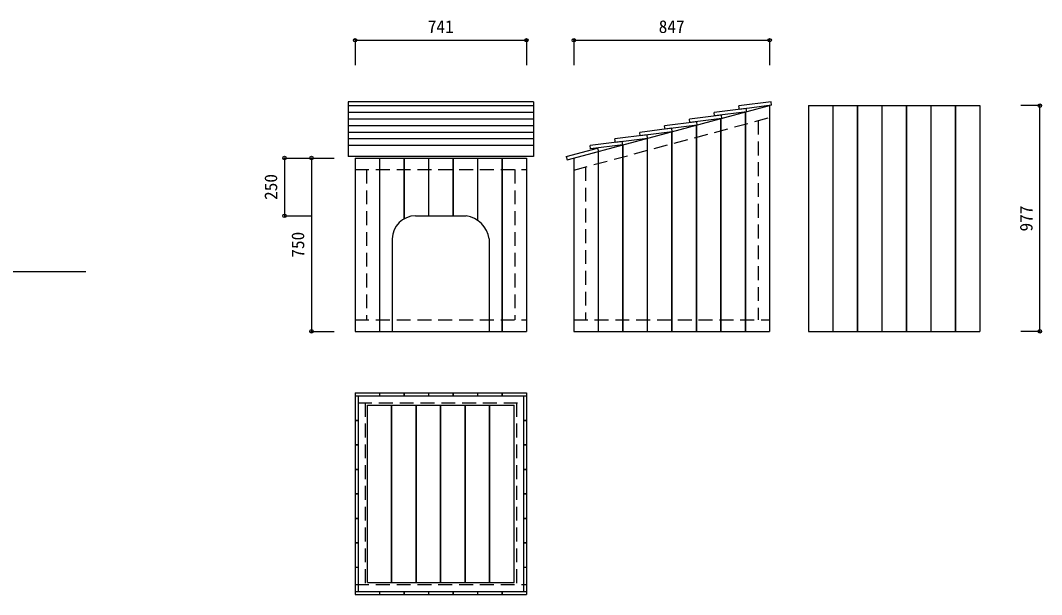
# Model space of a CAD drawing. Units: millimetres at full size, sheet at 1:30. Extents: x -5633 to 5647, y -4119 to 4019.
# Drawn here: x -24 to 4393, y 1534 to 4019 of the extents above; entities that cross this region are included whole.
import ezdxf
from ezdxf.enums import TextEntityAlignment as Align

# ---------------------------------------------------------------- set-up
doc = ezdxf.new("R2010")
doc.units = ezdxf.units.MM
doc.header["$LTSCALE"] = 30
doc.header["$PDMODE"] = 32
doc.header["$PDSIZE"] = 15
doc.linetypes.add('DASHED2', pattern=[3, 2, -1])
for name, color, linetype in [('0-4_根太・大引き', 4, 'DASHED2'), ('0-6_床板等１', 3, 'Continuous'), ('0-A_境界・築造物', 7, 'Continuous'), ('0-C_寸法（境界・築造物）', 7, 'Continuous')]:
    doc.layers.add(name, color=color, linetype=linetype)
doc.styles.add('ＭＳ ゴシック', font='')
doc.styles.get('ＭＳ ゴシック').set_extended_font_data('MS Gothic')

msp = doc.modelspace()

# ---------------------------------------------------------------- linework, layer by layer
at = {"layer": '0-4_根太・大引き'}
for p, q in [((2369.73, 3371.41), (3216.73, 3598.36)), ((3166.73, 3584.97), (3166.73, 2723.17)), ((1423.72, 3373.17), (2164.72, 3373.17)), ((1473.72, 3373.17), (1473.72, 2723.17)), ((2114.72, 3373.17), (2114.72, 2723.17)), ((2419.73, 3384.81), (2419.73, 2723.17)), ((1423.72, 2723.17), (2164.72, 2723.17)), ((2369.73, 2723.17), (3216.73, 2723.17)), ((1436.72, 2363.99), (2151.72, 2363.99)), ((1466.72, 2363.99), (1466.72, 1576.99)), ((2121.72, 2363.99), (2121.72, 1576.99)), ((1423.72, 1576.99), (2164.72, 1576.99))]:
    msp.add_line(p, q, dxfattribs=at)
at = {"layer": '0-6_床板等１'}
for p, q in [((3223.05, 3666.34), (3084.15, 3648.88)), ((3224.92, 3651.45), (3223.05, 3666.34)), ((2194.72, 3648.88), (1393.72, 3648.88)), ((2443.14, 3442.84), (3216.73, 3650.13)), ((3115.77, 3637.73), (2976.87, 3620.28)), ((3111.73, 3621.99), (3111.73, 2673.17)), ((3117.64, 3622.85), (3115.77, 3637.73)), ((3216.73, 3650.13), (3216.73, 2673.17)), ((3384.43, 3650.13), (3384.43, 2673.17)), ((3489.43, 3650.13), (3489.43, 2673.17)), ((3490.43, 3650.13), (3490.43, 2673.17)), ((3595.43, 3650.13), (3595.43, 2673.17)), ((3596.43, 3650.13), (3596.43, 2673.17)), ((3701.43, 3650.13), (3701.43, 2673.17)), ((3702.43, 3650.13), (3702.43, 2673.17)), ((3807.43, 3650.13), (3807.43, 2673.17)), ((3808.43, 3650.13), (3808.43, 2673.17)), ((3913.43, 3650.13), (3913.43, 2673.17)), ((3914.43, 3650.13), (3914.43, 2673.17)), ((4019.43, 3650.13), (4019.43, 2673.17)), ((4020.43, 3650.13), (4020.43, 2673.17)), ((2194.72, 3620.28), (1393.72, 3620.28)), ((2194.72, 3591.68), (1393.72, 3591.68)), ((2901.22, 3580.53), (2762.31, 3563.08)), ((3008.49, 3609.13), (2869.59, 3591.68)), ((2903.09, 3565.65), (2901.22, 3580.53)), ((3004.73, 3593.32), (3004.73, 2673.17)), ((3005.73, 3593.59), (3005.73, 2673.17)), ((3010.37, 3594.25), (3008.49, 3609.13)), ((3110.73, 3621.72), (3110.73, 2673.17)), ((2194.72, 3563.08), (1393.72, 3563.08)), ((2194.72, 3534.48), (1393.72, 3534.48)), ((2793.94, 3551.93), (2655.03, 3534.48)), ((2792.73, 3536.52), (2792.73, 2673.17)), ((2793.73, 3536.78), (2793.73, 2673.17)), ((2795.81, 3537.05), (2793.94, 3551.93)), ((2898.73, 3564.92), (2898.73, 2673.17)), ((2899.73, 3565.19), (2899.73, 2673.17)), ((2194.72, 3505.88), (1393.72, 3505.88)), ((2579.38, 3494.73), (2440.47, 3477.28)), ((2686.66, 3523.33), (2547.75, 3505.88)), ((2581.25, 3479.85), (2579.38, 3494.73)), ((2688.53, 3508.45), (2686.66, 3523.33)), ((2686.73, 3508.11), (2686.73, 2673.17)), ((2687.73, 3508.38), (2687.73, 2673.17)), ((2194.72, 3477.28), (1393.72, 3477.28)), ((2474.73, 3451.31), (2474.73, 2673.17)), ((2475.73, 3451.58), (2475.73, 2673.17)), ((2580.73, 3479.71), (2580.73, 2673.17)), ((2581.73, 3479.98), (2581.73, 2673.17)), ((1423.72, 3423.17), (1423.72, 2673.17)), ((1528.72, 3423.17), (1528.72, 2673.17)), ((1529.72, 3423.17), (1529.72, 2673.17)), ((1634.72, 3423.17), (1634.72, 3159.58)), ((1635.72, 3423.17), (1635.72, 3160.16)), ((1740.72, 3423.17), (1740.72, 3173.17)), ((1741.72, 3423.17), (1741.72, 3173.17)), ((1846.72, 3423.17), (1846.72, 3173.17)), ((1847.72, 3423.17), (1847.72, 3173.17)), ((1952.72, 3423.17), (1952.72, 3154.37)), ((1953.72, 3423.17), (1953.72, 3153.69)), ((2058.72, 3423.17), (2058.72, 2673.17)), ((2059.72, 3423.17), (2059.72, 2673.17)), ((1684.72, 3173.17), (1903.72, 3173.17)), ((1584.72, 3073.17), (1584.72, 2673.17)), ((2003.72, 3073.17), (2003.72, 2673.17)), ((1423.72, 2673.17), (2164.72, 2673.17)), ((3384.43, 2673.17), (4125.43, 2673.17)), ((1423.72, 2406.99), (2164.72, 2406.99)), ((1423.72, 2406.99), (1423.72, 2393.99)), ((1423.72, 2393.99), (2164.72, 2393.99)), ((1436.72, 2393.99), (1436.72, 1546.99)), ((1528.72, 2406.99), (1528.72, 2393.99)), ((1529.72, 2406.99), (1529.72, 2393.99)), ((1634.72, 2406.99), (1634.72, 2393.99)), ((1635.72, 2406.99), (1635.72, 2393.99)), ((1740.72, 2406.99), (1740.72, 2393.99)), ((1741.72, 2406.99), (1741.72, 2393.99)), ((1846.72, 2406.99), (1846.72, 2393.99)), ((1847.72, 2406.99), (1847.72, 2393.99)), ((1952.72, 2406.99), (1952.72, 2393.99)), ((1953.72, 2406.99), (1953.72, 2393.99)), ((2058.72, 2406.99), (2058.72, 2393.99)), ((2059.72, 2406.99), (2059.72, 2393.99)), ((2164.72, 2406.99), (2164.72, 2393.99)), ((2164.72, 2393.99), (2164.72, 1546.99)), ((1476.72, 2353.99), (2111.72, 2353.99)), ((1476.72, 1586.99), (1476.72, 2353.99)), ((1581.72, 1586.99), (1581.72, 2353.99)), ((1582.72, 1586.99), (1582.72, 2353.99)), ((1687.72, 1586.99), (1687.72, 2353.99)), ((1688.72, 1586.99), (1688.72, 2353.99)), ((1793.72, 1586.99), (1793.72, 2353.99)), ((1794.72, 1586.99), (1794.72, 2353.99)), ((1899.72, 1586.99), (1899.72, 2353.99)), ((1900.72, 1586.99), (1900.72, 2353.99)), ((2005.72, 1586.99), (2005.72, 2353.99)), ((2006.72, 1586.99), (2006.72, 2353.99)), ((2111.72, 1586.99), (2111.72, 2353.99)), ((1423.72, 2288.99), (1436.72, 2288.99)), ((1423.72, 2287.99), (1436.72, 2287.99)), ((2151.72, 2288.99), (2164.72, 2288.99)), ((2151.72, 2287.99), (2164.72, 2287.99)), ((1423.72, 2182.99), (1436.72, 2182.99)), ((1423.72, 2181.99), (1436.72, 2181.99)), ((2151.72, 2182.99), (2164.72, 2182.99)), ((2151.72, 2181.99), (2164.72, 2181.99)), ((1423.72, 2076.99), (1436.72, 2076.99)), ((1423.72, 2075.99), (1436.72, 2075.99)), ((2151.72, 2076.99), (2164.72, 2076.99)), ((2151.72, 2075.99), (2164.72, 2075.99)), ((1423.72, 1970.99), (1436.72, 1970.99)), ((1423.72, 1969.99), (1436.72, 1969.99)), ((2151.72, 1970.99), (2164.72, 1970.99)), ((2151.72, 1969.99), (2164.72, 1969.99)), ((1423.72, 1864.99), (1436.72, 1864.99)), ((1423.72, 1863.99), (1436.72, 1863.99)), ((2151.72, 1864.99), (2164.72, 1864.99)), ((2151.72, 1863.99), (2164.72, 1863.99)), ((1423.72, 1758.99), (1436.72, 1758.99)), ((1423.72, 1757.99), (1436.72, 1757.99)), ((2151.72, 1758.99), (2164.72, 1758.99)), ((2151.72, 1757.99), (2164.72, 1757.99)), ((1423.72, 1652.99), (1436.72, 1652.99)), ((1423.72, 1651.99), (1436.72, 1651.99)), ((2151.72, 1652.99), (2164.72, 1652.99)), ((2151.72, 1651.99), (2164.72, 1651.99)), ((1423.72, 1546.99), (2164.72, 1546.99)), ((1423.72, 1546.99), (1423.72, 1533.99)), ((1476.72, 1586.99), (2111.72, 1586.99)), ((1528.72, 1546.99), (1528.72, 1533.99)), ((1529.72, 1546.99), (1529.72, 1533.99)), ((1634.72, 1546.99), (1634.72, 1533.99)), ((1635.72, 1546.99), (1635.72, 1533.99)), ((1740.72, 1546.99), (1740.72, 1533.99)), ((1741.72, 1546.99), (1741.72, 1533.99)), ((1846.72, 1546.99), (1846.72, 1533.99)), ((1847.72, 1546.99), (1847.72, 1533.99)), ((1952.72, 1546.99), (1952.72, 1533.99)), ((1953.72, 1546.99), (1953.72, 1533.99)), ((2058.72, 1546.99), (2058.72, 1533.99)), ((2059.72, 1546.99), (2059.72, 1533.99)), ((2164.72, 1546.99), (2164.72, 1533.99)), ((1423.72, 1533.99), (2164.72, 1533.99))]:
    msp.add_line(p, q, dxfattribs=at)
for points in [[(2194.72, 3666.34), (1393.72, 3666.34), (1393.72, 3429.9)], [(2194.72, 3666.34), (2194.72, 3429.9), (1393.72, 3429.9)], [(3117.64, 3622.85), (2978.74, 3605.39), (2976.87, 3620.28)], [(3224.92, 3651.45), (3086.02, 3634), (3084.15, 3648.88)], [(3384.43, 3650.13), (4125.43, 3650.13), (4125.43, 2673.17)], [(3010.37, 3594.25), (2871.46, 3576.79), (2869.59, 3591.68)], [(2795.81, 3537.05), (2656.9, 3519.59), (2655.03, 3534.48)], [(2903.09, 3565.65), (2764.18, 3548.19), (2762.31, 3563.08)], [(2688.53, 3508.45), (2549.62, 3490.99), (2547.75, 3505.88)], [(2336.87, 3429.9), (2472.1, 3466.13), (2475.98, 3451.64)], [(2336.87, 3429.9), (2340.75, 3415.41), (2475.98, 3451.64)], [(2581.25, 3479.85), (2442.34, 3462.39), (2440.47, 3477.28)], [(1423.72, 3423.17), (2164.72, 3423.17), (2164.72, 2673.17)], [(2369.73, 3423.17), (2369.73, 2673.17), (3216.73, 2673.17)], [(1423.72, 2393.99), (1423.72, 1546.99), (1436.72, 1546.99)], [(2151.72, 2393.99), (2151.72, 1546.99), (2164.72, 1546.99)]]:
    msp.add_lwpolyline(points, dxfattribs=at)
for centre, radius, start, end in [((1685.17, 3072.71), 100.46, 90.26171, 179.73829), ((1887.06, 3056.52), 117.84, 8.12586, 81.87414)]:
    msp.add_arc(centre, radius, start, end, dxfattribs=at)
at = {"layer": '0-A_境界・築造物'}
msp.add_line((-3685.95, 2931.99), (258.94, 2931.99), dxfattribs=at)
at = {"layer": '0-C_寸法（境界・築造物）', "color": 4}
for p, q in [((1423.72, 3933.07), (1423.72, 3825.21)), ((1423.72, 3933.07), (2164.72, 3933.07)), ((2164.72, 3933.07), (2164.72, 3825.21)), ((2369.73, 3933.07), (2369.73, 3825.21)), ((2369.73, 3933.07), (3216.73, 3933.07)), ((3216.73, 3933.07), (3216.73, 3825.21)), ((4385.5, 3650.13), (4302.73, 3650.13)), ((4385.5, 2673.17), (4385.5, 3650.13)), ((1118.24, 3423.17), (1235.1, 3423.17)), ((1118.24, 3423.17), (1118.24, 3173.17)), ((1235.1, 3423.17), (1332.48, 3423.17)), ((1235.1, 3423.17), (1235.1, 2673.17)), ((1118.24, 3173.17), (1235.1, 3173.17)), ((1235.1, 2673.17), (1332.48, 2673.17)), ((4385.5, 2673.17), (4302.73, 2673.17))]:
    msp.add_line(p, q, dxfattribs=at)
at = {"layer": '0-C_寸法（境界・築造物）'}
for p in [(1423.72, 3933.07), (2164.72, 3933.07), (2369.73, 3933.07), (3216.73, 3933.07), (4385.5, 3650.13), (1118.24, 3423.17), (1235.1, 3423.17), (1118.24, 3173.17), (1235.1, 2673.17), (4385.5, 2673.17)]:
    msp.add_point(p, dxfattribs=at)

# ---------------------------------------------------------------- texts
at = {"layer": '0-C_寸法（境界・築造物）', "style": 'ＭＳ ゴシック'}
for s, p in [('741', (1737.97, 3948.07)), ('847', (2736.98, 3948.07))]:
    msp.add_text(s, height=54.99, dxfattribs=at).set_placement(p, align=Align.BOTTOM_LEFT)
for s, p in [('250', (1103.24, 3241.92)), ('977', (4370.5, 3105.4)), ('750', (1220.1, 2991.92))]:
    msp.add_text(s, height=54.99, rotation=90, dxfattribs=at).set_placement(p, align=Align.BOTTOM_LEFT)

doc.saveas('drawing.dxf')
